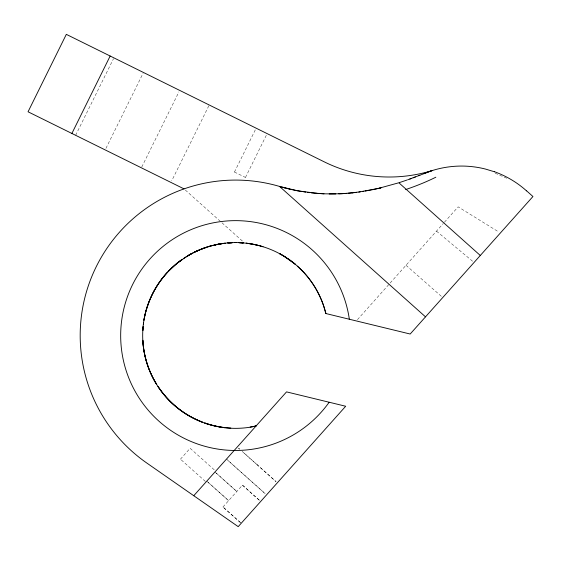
<?xml version="1.0" encoding="UTF-8"?>
<svg xmlns="http://www.w3.org/2000/svg" width="561" height="561" viewBox="0 0 561 561"><rect width="100%" height="100%" fill="white"/><g stroke="black" fill="none" stroke-linecap="round" stroke-linejoin="round"><path stroke-width="0.42" stroke-dasharray="2.81 2.1" d="M141.765 167.031L178.889 91.927M208.832 105.77L171.708 180.873M75.63 135.306L113.518 58.66M105.959 148.349L143.076 73.267M234.463 172.017L256.132 128.181M245.473 177.458L267.141 133.623M180.411 459.214L190.179 448.267M357.462 319.644L443.26 223.544M444.417 222.247L458.162 206.855L499.066 232.17M222.941 507.018L242.485 485.132L260.038 500.868M495.167 173.216L508.666 179.064M234.421 172.003L245.508 177.479M436.479 231.139L472.888 261.489M406.003 265.276L441.591 296.538M240.557 522.691L222.976 506.983L241.216 523.266M190.144 448.309L215.08 470.567M216.244 473.14L236.798 491.499L214.954 471.997M205.375 481.429L180.446 459.171M226.469 459.108L265.255 493.736L227.114 459.683M242.45 485.174L260.69 501.457M206.778 481.149L228.622 500.657L207.416 481.724M185.326 190.053L243.306 241.854M239.856 449.326L238.558 448.176L239.856 449.333M257.331 464.88L242.443 451.633L276.047 481.647L257.331 464.88"/><path stroke-width="0.84" d="M146.954 307.652L145.853 311.39A92.86 92.86 0 0 0 143.932 320.261A92.817 92.817 0 0 1 166.806 272.997M147.753 305.17L146.197 310.121A92.895 92.895 0 0 0 255.914 426.094M71.885 133.455L110.159 56.023M193.762 495.714L286.538 391.88L345.688 406.248L238.201 526.646L146.807 463.035A155.404 155.404 0 0 1 279.532 186.427L297.19 190.719L317.344 193.419M146.961 307.659A94.255 94.255 0 0 1 168.588 271.124L177.15 263.207A92.523 92.523 0 0 1 182.353 259.329M147.831 305.198A92.628 92.628 0 0 1 177.157 263.172L182.164 259.463M177.171 263.186L186.708 256.461A94.367 94.367 0 0 1 198.447 250.36M183.44 258.572L190.074 254.498A94.669 94.669 0 0 1 219.26 244.049L226.974 242.983A90.833 90.833 0 0 1 238.635 242.618L242.506 242.836M407.931 179.709L432.601 170.446A146.73 146.73 0 0 1 324.188 161.82L66.324 34.354L28.05 111.786L184.022 188.889M424.277 173.44C437.152 168.132 451.163 165.621 465.076 166.126A152.396 107.761 -48.2 0 1 485.602 169.099L494.514 171.792M418.751 175.67L419.859 175.228M415.406 176.96L413.177 177.802M409.81 179.043L410.933 178.636M407.216 179.969L399.292 182.627M376.873 188.762L381.059 187.781A252.085 252.085 0 0 1 379.895 188.061M376.459 188.854L374.124 189.359M373.437 189.506L371.368 189.927M370.681 190.06L368.605 190.46M367.21 190.712L365.127 191.077M363.724 191.308L362.329 191.532M358.809 192.051L378.275 188.44L398.85 182.767L480.3 255.479M360.204 191.855L348.136 193.257M355.983 192.43L356.691 192.339M355.274 192.514L353.851 192.682M225.424 243.158L223.103 243.432A94.367 94.367 0 0 0 201.322 249.168M352.518 192.83L353.234 192.753M353.142 192.767L341.922 193.692L329.195 193.959M346.698 193.377L344.538 193.531M227.745 242.92L232.408 242.647M343.816 193.58L338.739 193.84M335.815 193.924L323.9 193.811L311.194 192.837M323.992 193.818L317.245 193.412M241.532 242.759L239.063 242.633L243.376 242.899M242.142 242.808L243.376 242.906M315.836 193.3L316.593 193.363M309.672 192.661L307.379 192.374M305.85 192.164L303.55 191.82M302.007 191.574L296.594 190.6M296.692 190.621L291.061 189.436M290.247 189.246L284.497 187.823M288.88 188.924L289.665 189.113M238.635 242.633A92.972 92.972 0 0 1 325.878 313.536L410.175 334.026L532.943 196.518L526.674 190.908M286.517 188.342L287.302 188.545M284.147 187.725L284.939 187.935M283.677 187.598L282.022 187.143M281.194 186.911L279.532 186.427L425.504 316.853M282.351 255.206L279.637 253.684A94.038 94.038 0 0 1 286.692 257.857M283.032 255.585L295.086 264.105M297.435 266.145L304.076 272.709A94.381 94.381 0 0 1 322.379 302.4L323.438 305.331M323.697 306.061L325.864 313.543M246.23 243.229A94.038 94.038 0 0 1 257.513 245.248M260.683 246.076A94.038 94.038 0 0 1 263.039 246.77M329.174 402.237A114.914 114.914 0 0 1 146.372 407.987A114.914 114.914 0 0 1 189.548 230.269A114.914 114.914 0 0 1 349.335 319.244M255.886 425.946A92.817 92.817 0 0 1 250.157 427.04M230.788 428.078A92.817 92.817 0 0 1 204.814 422.973M202.381 422.082A92.817 92.817 0 0 1 158.104 386.564M156.701 384.383A92.817 92.817 0 0 1 142.845 340.303M142.838 330.569A92.817 92.817 0 0 1 143.125 326.684M143.399 324.104A92.817 92.817 0 0 1 143.567 322.82A92.86 92.86 0 0 0 143.378 324.118M168.581 271.096A92.817 92.817 0 0 1 177.185 263.2A92.453 92.453 0 0 1 182.36 259.336M255.907 426.058A92.86 92.86 0 0 1 254.007 426.465M224.968 427.72A92.86 92.86 0 0 1 204.779 423.078M202.346 422.188A92.86 92.86 0 0 1 158.041 386.613M156.638 384.432A92.86 92.86 0 0 1 142.81 340.324M142.81 330.583A92.86 92.86 0 0 1 143.097 326.698M435.834 177.213A110.082 40.918 -13.8 0 1 405.652 189.569M187.802 255.802A92.523 92.523 0 0 1 192.332 253.263A92.453 92.453 0 0 0 187.809 255.809M227.829 242.976A92.523 92.523 0 0 1 232.135 242.731A92.453 92.453 0 0 0 229.547 242.85M494.543 171.743A188.875 133.546 -48.2 0 1 526.555 190.894M246.377 243.222A94.529 94.529 0 0 1 260.879 246.125M287.372 258.312A89.529 89.529 0 0 1 295.1 264.091M235.361 242.569L234.743 242.569L235.964 242.562L235.361 242.569M206.672 247.219A92.523 92.523 0 0 0 194.646 252.085A92.453 92.453 0 0 1 206.672 247.219M210.817 245.97A92.523 92.523 0 0 0 209.155 246.447A92.453 92.453 0 0 1 210.817 245.977M224.386 243.32A92.523 92.523 0 0 0 214.176 245.122A92.453 92.453 0 0 1 224.386 243.32"/></g></svg>
